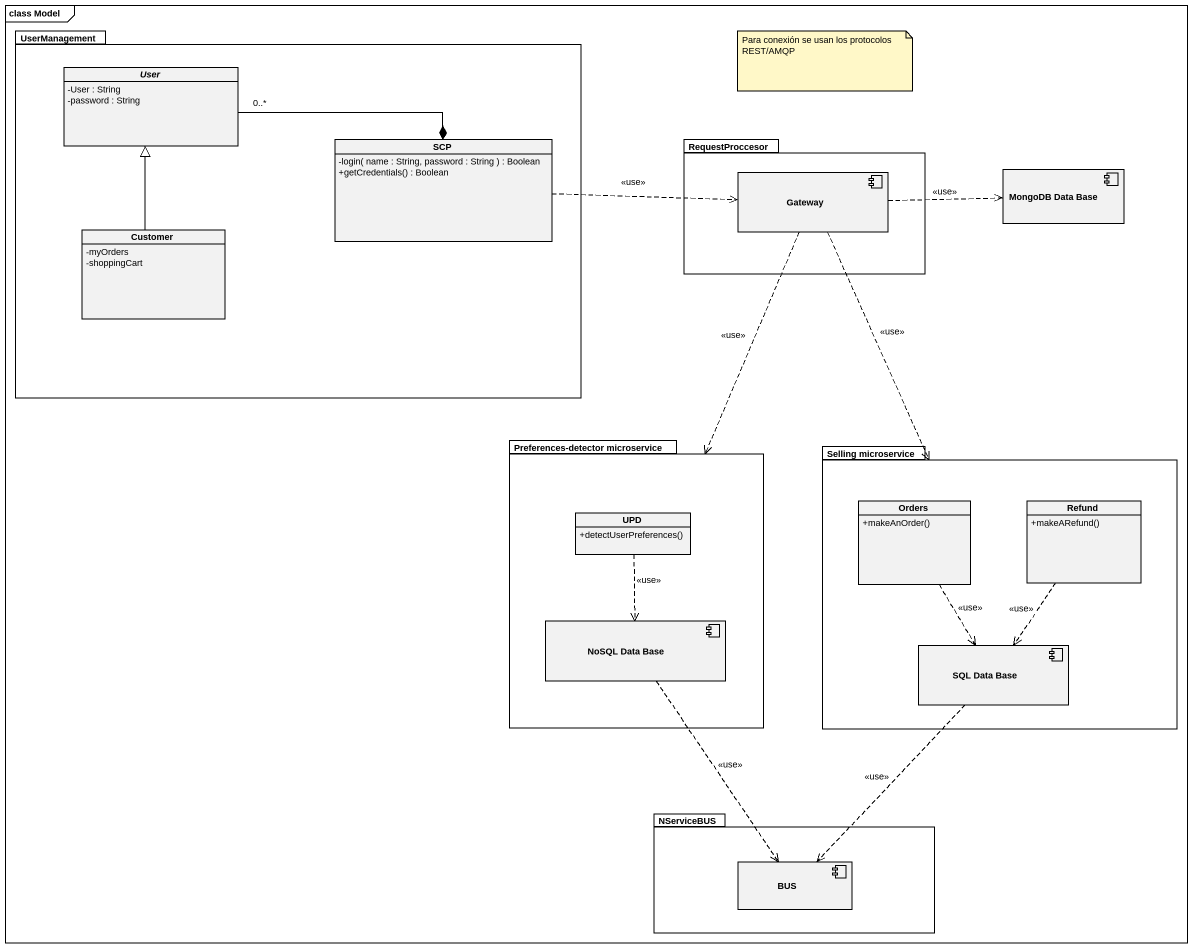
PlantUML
@startuml
mainframe class Model
allowmixing
hide circle
hide empty members
skinparam classAttributeIconSize 0
package UserManagement {
  abstract class User {
    -User : String
    -password : String
  }
  class SCP {
    -login( name : String, password : String ) : Boolean
    +getCredentials() : Boolean
  }
  class Customer {
    -myOrders
    -shoppingCart
  }
}
package RequestProccesor {
  component Gateway
}
component "MongoDB Data Base" as MongoDB_Data_Base
package "Preferences-detector microservice" as Preferences_detector {
  class UPD {
    +detectUserPreferences()
  }
  component "NoSQL Data Base" as NoSQL_Data_Base
}
package "Selling microservice" as Selling_microservice {
  class Orders {
    +makeAnOrder()
  }
  class Refund {
    +makeARefund()
  }
  component "SQL Data Base" as SQL_Data_Base
}
package NServiceBUS {
  component BUS
}
SCP *-left- "0..*" User
SCP .right.> Gateway : <<use>>
Gateway .right.> MongoDB_Data_Base : <<use>>
Gateway ..> Preferences_detector : <<use>>
Gateway ..> Selling_microservice : <<use>>
Customer -up-|> User
Orders ..> SQL_Data_Base : <<use>>
Refund ..> SQL_Data_Base : <<use>>
UPD ..> NoSQL_Data_Base : <<use>>
NoSQL_Data_Base ..> BUS : <<use>>
SQL_Data_Base ..> BUS : <<use>>
note as N1
  Para conexión se usan los protocolos REST/AMQP
end note
@enduml
